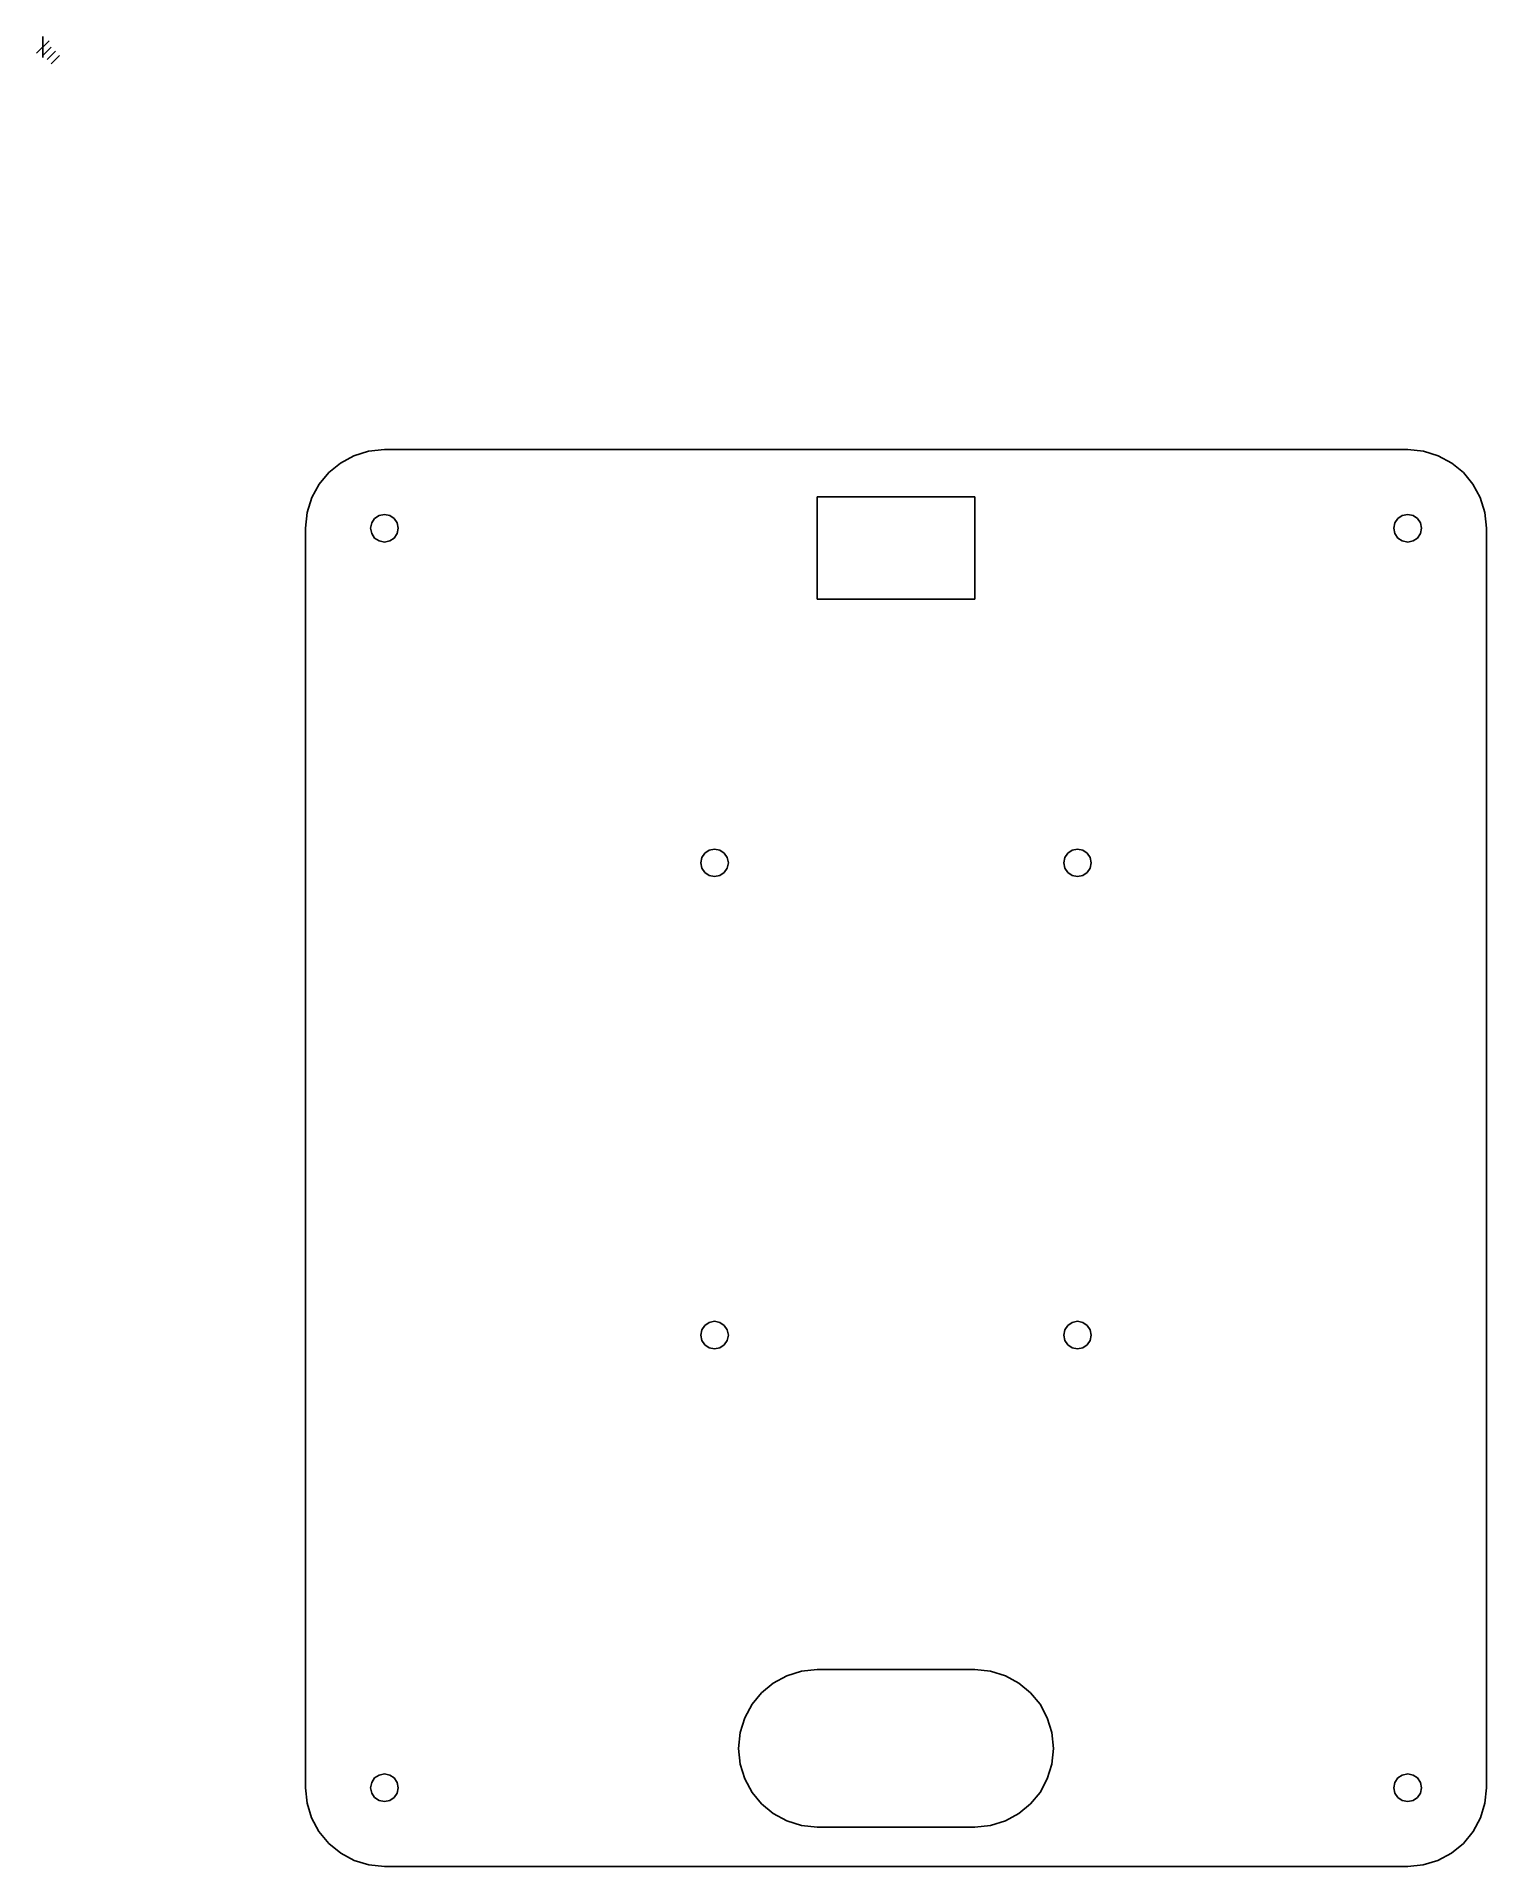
# Model space of a CAD drawing. Extents: x -1 to 183, y 66 to 298.
import ezdxf

# ---------------------------------------------------------------- set-up
doc = ezdxf.new("R2010")
doc.units = 0

msp = doc.modelspace()

# ---------------------------------------------------------------- linework, layer by layer
for p, q in [((37.796306, 244.148306), (36.316335, 242.927218)), ((39.494948, 245.070298), (37.796306, 244.148306)), ((41.372048, 245.652982), (39.494948, 245.070298)), ((43.387395, 245.856146), (41.372048, 245.652982)), ((173.38723, 245.856146), (43.387395, 245.856146)), ((175.402576, 245.652982), (173.38723, 245.856146)), ((173.38723, 245.856146), (173.38723, 245.856146)), ((177.279676, 245.070298), (175.402576, 245.652982)), ((178.978318, 244.148306), (177.279676, 245.070298)), ((180.458289, 242.927218), (178.978318, 244.148306)), ((36.316335, 242.927218), (35.095248, 241.447248)), ((181.679377, 241.447248), (180.458289, 242.927218)), ((34.173255, 239.748606), (33.59057, 237.871506)), ((35.095248, 241.447248), (34.173255, 239.748606)), ((98.387324, 226.856171), (98.387324, 239.856155)), ((98.387324, 239.856155), (118.387301, 239.856155)), ((118.387301, 239.856155), (118.387301, 226.856171)), ((182.601369, 239.748606), (181.679377, 241.447248)), ((183.184054, 237.871506), (182.601369, 239.748606)), ((33.59057, 237.871506), (33.387406, 235.85616)), ((42.706621, 237.467136), (42.150549, 237.092518)), ((43.387395, 237.604491), (42.706621, 237.467136)), ((44.068169, 237.467136), (43.387395, 237.604491)), ((44.62424, 237.092518), (44.068169, 237.467136)), ((172.706488, 237.467016), (172.150431, 237.092431)), ((173.38723, 237.604357), (172.706488, 237.467016)), ((174.067972, 237.467016), (173.38723, 237.604357)), ((174.624029, 237.092431), (174.067972, 237.467016)), ((183.387219, 235.85616), (183.184054, 237.871506)), ((33.387406, 235.85616), (33.387406, 75.856361)), ((41.775401, 236.536803), (41.637398, 235.85616)), ((41.637398, 235.85616), (41.775401, 235.175517)), ((42.150549, 237.092518), (41.775401, 236.536803)), ((41.775401, 235.175517), (42.150549, 234.619802)), ((44.999389, 236.536803), (44.62424, 237.092518)), ((44.62424, 234.619802), (44.999389, 235.175517)), ((45.137391, 235.85616), (44.999389, 236.536803)), ((44.999389, 235.175517), (45.137391, 235.85616)), ((45.137391, 235.85616), (45.137391, 235.85616)), ((171.775274, 236.53676), (171.637233, 235.85616)), ((171.637233, 235.85616), (171.775274, 235.17556)), ((172.150431, 237.092431), (171.775274, 236.53676)), ((171.775274, 235.17556), (172.150431, 234.619888)), ((174.999186, 236.53676), (174.624029, 237.092431)), ((174.624029, 234.619888), (174.999186, 235.17556)), ((175.137227, 235.85616), (174.999186, 236.53676)), ((174.999186, 235.17556), (175.137227, 235.85616)), ((175.137227, 235.85616), (175.137227, 235.85616)), ((183.387219, 75.856361), (183.387219, 235.85616)), ((42.150549, 234.619802), (42.706621, 234.245184)), ((42.706621, 234.245184), (43.387395, 234.107829)), ((43.387395, 234.107829), (44.068169, 234.245184)), ((44.068169, 234.245184), (44.62424, 234.619802)), ((172.150431, 234.619888), (172.706488, 234.245303)), ((172.706488, 234.245303), (173.38723, 234.107962)), ((173.38723, 234.107962), (174.067972, 234.245303)), ((174.067972, 234.245303), (174.624029, 234.619888)), ((118.387301, 226.856171), (98.387324, 226.856171)), ((83.725347, 194.036854), (83.587344, 193.356211)), ((83.587344, 193.356211), (83.725347, 192.675568)), ((84.100496, 194.592569), (83.725347, 194.036854)), ((84.656567, 194.967187), (84.100496, 194.592569)), ((85.337341, 195.104542), (84.656567, 194.967187)), ((86.018115, 194.967187), (85.337341, 195.104542)), ((86.574187, 194.592569), (86.018115, 194.967187)), ((86.949335, 194.036854), (86.574187, 194.592569)), ((87.087338, 193.356211), (86.949335, 194.036854)), ((86.949335, 192.675568), (87.087338, 193.356211)), ((87.087338, 193.356211), (87.087338, 193.356211)), ((129.825328, 194.036811), (129.687286, 193.356211)), ((129.687286, 193.356211), (129.825328, 192.675611)), ((130.200485, 194.592482), (129.825328, 194.036811)), ((130.756541, 194.967068), (130.200485, 194.592482)), ((131.437283, 195.104409), (130.756541, 194.967068)), ((132.118025, 194.967068), (131.437283, 195.104409)), ((132.674082, 194.592482), (132.118025, 194.967068)), ((133.049239, 194.036811), (132.674082, 194.592482)), ((133.18728, 193.356211), (133.049239, 194.036811)), ((133.049239, 192.675611), (133.18728, 193.356211)), ((133.18728, 193.356211), (133.18728, 193.356211)), ((83.725347, 192.675568), (84.100496, 192.119853)), ((84.100496, 192.119853), (84.656567, 191.745235)), ((84.656567, 191.745235), (85.337341, 191.60788)), ((85.337341, 191.60788), (86.018115, 191.745235)), ((86.018115, 191.745235), (86.574187, 192.119853)), ((86.574187, 192.119853), (86.949335, 192.675568)), ((129.825328, 192.675611), (130.200485, 192.11994)), ((130.200485, 192.11994), (130.756541, 191.745355)), ((130.756541, 191.745355), (131.437283, 191.608014)), ((131.437283, 191.608014), (132.118025, 191.745355)), ((132.118025, 191.745355), (132.674082, 192.11994)), ((132.674082, 192.11994), (133.049239, 192.675611)), ((84.656567, 134.967264), (84.100496, 134.592645)), ((85.337341, 135.104619), (84.656567, 134.967264)), ((86.018115, 134.967264), (85.337341, 135.104619)), ((86.574187, 134.592645), (86.018115, 134.967264)), ((130.756541, 134.967144), (130.200485, 134.592559)), ((131.437283, 135.104485), (130.756541, 134.967144)), ((132.118025, 134.967144), (131.437283, 135.104485)), ((132.674082, 134.592559), (132.118025, 134.967144)), ((83.725347, 134.036931), (83.587344, 133.356288)), ((83.587344, 133.356288), (83.725347, 132.675645)), ((84.100496, 134.592645), (83.725347, 134.036931)), ((83.725347, 132.675645), (84.100496, 132.11993)), ((86.949335, 134.036931), (86.574187, 134.592645)), ((86.574187, 132.11993), (86.949335, 132.675645)), ((87.087338, 133.356288), (86.949335, 134.036931)), ((86.949335, 132.675645), (87.087338, 133.356288)), ((87.087338, 133.356288), (87.087338, 133.356288)), ((129.825328, 134.036888), (129.687286, 133.356288)), ((129.687286, 133.356288), (129.825328, 132.675688)), ((130.200485, 134.592559), (129.825328, 134.036888)), ((129.825328, 132.675688), (130.200485, 132.120016)), ((133.049239, 134.036888), (132.674082, 134.592559)), ((132.674082, 132.120016), (133.049239, 132.675688)), ((133.18728, 133.356288), (133.049239, 134.036888)), ((133.049239, 132.675688), (133.18728, 133.356288)), ((133.18728, 133.356288), (133.18728, 133.356288)), ((84.100496, 132.11993), (84.656567, 131.745311)), ((84.656567, 131.745311), (85.337341, 131.607957)), ((85.337341, 131.607957), (86.018115, 131.745311)), ((86.018115, 131.745311), (86.574187, 132.11993)), ((130.200485, 132.120016), (130.756541, 131.745431)), ((130.756541, 131.745431), (131.437283, 131.60809)), ((131.437283, 131.60809), (132.118025, 131.745431)), ((132.118025, 131.745431), (132.674082, 132.120016)), ((96.372334, 90.652776), (98.387324, 90.856342)), ((98.387324, 90.856342), (118.387301, 90.856342)), ((118.387301, 90.856342), (120.40229, 90.652776)), ((91.317752, 87.9266), (92.797358, 89.147706)), ((92.797358, 89.147706), (94.495616, 90.069831)), ((94.495616, 90.069831), (96.372334, 90.652776)), ((120.40229, 90.652776), (122.279009, 90.069831)), ((122.279009, 90.069831), (123.977266, 89.147706)), ((123.977266, 89.147706), (125.456873, 87.9266)), ((89.175252, 84.748243), (90.096986, 86.446713)), ((90.096986, 86.446713), (91.317752, 87.9266)), ((125.456873, 87.9266), (126.677638, 86.446713)), ((126.677638, 86.446713), (127.599373, 84.748243)), ((88.592739, 82.871391), (89.175252, 84.748243)), ((127.599373, 84.748243), (128.181886, 82.871391)), ((88.389637, 80.856354), (88.592739, 82.871391)), ((128.181886, 82.871391), (128.384988, 80.856354)), ((88.592739, 78.841318), (88.389637, 80.856354)), ((128.384988, 80.856354), (128.181886, 78.841318)), ((42.150549, 77.092719), (41.775401, 76.537004)), ((42.706621, 77.467338), (42.150549, 77.092719)), ((43.387395, 77.604692), (42.706621, 77.467338)), ((44.068169, 77.467338), (43.387395, 77.604692)), ((44.62424, 77.092719), (44.068169, 77.467338)), ((44.999389, 76.537004), (44.62424, 77.092719)), ((89.175252, 76.964465), (88.592739, 78.841318)), ((90.096986, 75.265996), (89.175252, 76.964465)), ((127.599373, 76.964465), (126.677638, 75.265996)), ((128.181886, 78.841318), (127.599373, 76.964465)), ((172.150431, 77.092633), (171.775274, 76.536961)), ((172.706488, 77.467218), (172.150431, 77.092633)), ((173.38723, 77.604559), (172.706488, 77.467218)), ((174.067972, 77.467218), (173.38723, 77.604559)), ((174.624029, 77.092633), (174.067972, 77.467218)), ((174.999186, 76.536961), (174.624029, 77.092633)), ((33.387406, 75.856361), (33.581328, 73.89635)), ((41.775401, 76.537004), (41.637398, 75.856361)), ((41.637398, 75.856361), (41.775401, 75.175718)), ((41.775401, 75.175718), (42.150549, 74.620004)), ((42.150549, 74.620004), (42.706621, 74.245385)), ((44.068169, 74.245385), (44.62424, 74.620004)), ((44.62424, 74.620004), (44.999389, 75.175718)), ((45.137391, 75.856361), (44.999389, 76.537004)), ((44.999389, 75.175718), (45.137391, 75.856361)), ((45.137391, 75.856361), (45.137391, 75.856361)), ((91.317752, 73.786109), (90.096986, 75.265996)), ((126.677638, 75.265996), (125.456873, 73.786109)), ((171.775274, 76.536961), (171.637233, 75.856361)), ((171.637233, 75.856361), (171.775274, 75.175761)), ((171.775274, 75.175761), (172.150431, 74.62009)), ((172.150431, 74.62009), (172.706488, 74.245505)), ((174.067972, 74.245505), (174.624029, 74.62009)), ((174.624029, 74.62009), (174.999186, 75.175761)), ((175.137227, 75.856361), (174.999186, 76.536961)), ((174.999186, 75.175761), (175.137227, 75.856361)), ((175.137227, 75.856361), (175.137227, 75.856361)), ((183.193296, 73.89635), (183.387219, 75.856361)), ((33.581328, 73.89635), (34.14861, 72.029531)), ((42.706621, 74.245385), (43.387395, 74.10803)), ((43.387395, 74.10803), (44.068169, 74.245385)), ((92.797358, 72.565003), (91.317752, 73.786109)), ((94.495616, 71.642878), (92.797358, 72.565003)), ((123.977266, 72.565003), (122.279009, 71.642878)), ((125.456873, 73.786109), (123.977266, 72.565003)), ((172.706488, 74.245505), (173.38723, 74.108164)), ((173.38723, 74.108164), (174.067972, 74.245505)), ((182.626015, 72.029531), (183.193296, 73.89635)), ((34.14861, 72.029531), (35.067521, 70.308362)), ((35.067521, 70.308362), (36.316335, 68.785301)), ((96.372334, 71.059933), (94.495616, 71.642878)), ((98.387324, 70.856367), (96.372334, 71.059933)), ((118.387301, 70.856367), (98.387324, 70.856367)), ((120.40229, 71.059933), (118.387301, 70.856367)), ((118.387301, 70.856367), (118.387301, 70.856367)), ((122.279009, 71.642878), (120.40229, 71.059933)), ((180.45829, 68.785301), (181.707103, 70.308362)), ((181.707103, 70.308362), (182.626015, 72.029531)), ((36.316335, 68.785301), (37.839396, 67.536488)), ((37.839396, 67.536488), (39.560564, 66.617576)), ((177.21406, 66.617576), (178.935229, 67.536488)), ((178.935229, 67.536488), (180.45829, 68.785301)), ((39.560564, 66.617576), (41.427383, 66.050295)), ((41.427383, 66.050295), (43.387395, 65.856373)), ((43.387395, 65.856373), (173.38723, 65.856373)), ((173.38723, 65.856373), (175.347241, 66.050295)), ((175.347241, 66.050295), (177.21406, 66.617576))]:
    msp.add_line(p, q)
at = {"layer": 'Layer 1'}
for p, q in [((0.793749, 297.793749), (-0.793749, 296.206251)), ((0, 298.322915), (0, 295.677085)), ((1.058332, 297), (0, 295.941668)), ((1.587498, 296.470834), (0.529166, 295.412502)), ((2.116664, 295.941668), (1.058332, 294.883336))]:
    msp.add_line(p, q, dxfattribs=at)

doc.saveas('drawing.dxf')
